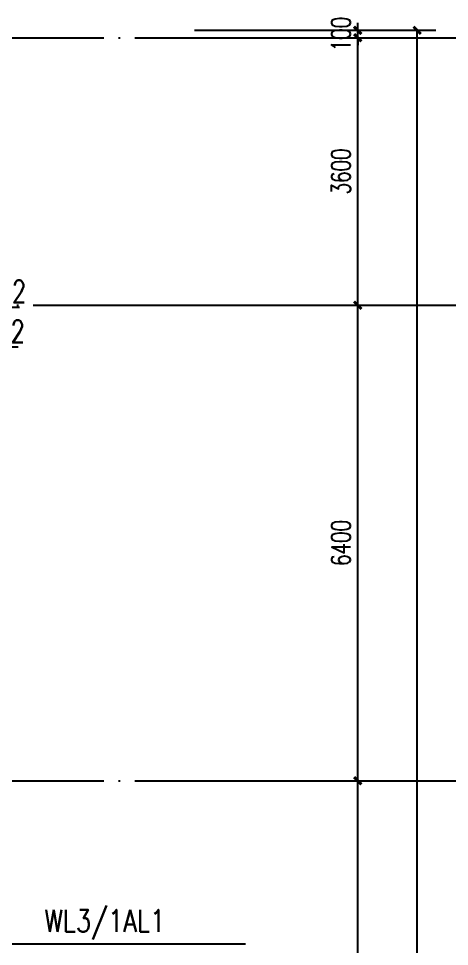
# Model space of a CAD drawing. Extents: x -621157 to 1764546, y -106808 to 741893.
# Drawn here: x 267733 to 273534, y 27769 to 40258 of the extents above; entities that cross this region are included whole.
import ezdxf
from ezdxf import colors
from ezdxf.entities.mleader import LeaderData, LeaderLine
from ezdxf.math import Vec2, Vec3

# ---------------------------------------------------------------- set-up
doc = ezdxf.new("R2010")
doc.units = 0
doc.header["$LTSCALE"] = 1000
doc.header["$MEASUREMENT"] = 0
doc.linetypes.add('XREF-A-101-平面图_t3$0$DOTE', pattern=[2.42, 2, -0.2, 0.02, -0.2])
for name, color, linetype in [('0-底图', 7, 'Continuous'), ('SIG_TEXT', 2, 'Continuous'), ('WIRE-照明', 4, 'Continuous'), ('XREF-A-101-平面图_t3$0$A-DOTE', 8, 'Continuous'), ('XREF-A-101-平面图_t3$0$AXIS', 8, 'Continuous'), ('照明回路线', 1, 'Continuous')]:
    doc.layers.add(name, color=color, linetype=linetype)
doc.styles.add('DIM_FONT', font='ROMANS', dxfattribs={"width": 0.8, "bigfont": 'HZDXC'})
doc.styles.add('E-FST', font='txt.shx', dxfattribs={"width": 0.75, "height": 250, "bigfont": '@@gbcbig.shx'})
doc.styles.add('XREF-A-101-平面图_t3$0$A-DIM_T3', font='SIMPLEX', dxfattribs={"width": 0.705882, "bigfont": 'GBCBIG'})
doc.dimstyles.new('XREF-A-101-平面图_t3$0$A-DIM-100', dxfattribs={"dimscale": 100, "dimtxt": 2.55, "dimasz": 1, "dimexe": 2.5, "dimexo": 3, "dimgap": 1, "dimtad": 1, "dimdec": 0, "dimzin": 0, "dimdsep": 46, "dimtxsty": 'XREF-A-101-平面图_t3$0$A-DIM_T3', "dimblk": 'XREF-A-101-平面图_t3$0$_ArchTick', "dimcen": 0.09, "dimclrt": 7, "dimazin": 2, "dimtfac": 1, "dimtdec": 0, "dimtix": 1, "dimtmove": 2, "dimatfit": 3, "dimfxl": 0, "dimtolj": 1, "dimtzin": 0, "dimarcsym": 0})

# ---------------------------------------------------------------- blocks, each defined once
blk = doc.blocks.new('XREF-A-101-平面图_t3$0$_ArchTick')
at = {"color": 0, "linetype": 'ByBlock', "const_width": 0.4}
blk.add_lwpolyline([(-0.5, -0.5), (0.5, 0.5)], dxfattribs=at)
blk = doc.blocks.new('*D25391')
at = {"layer": 'Defpoints', "color": 0}
for p in [(69800, 40100), (73100, 40100), (69800, -300)]:
    blk.add_point(p, dxfattribs=at)
at = {"layer": 'XREF-A-101-平面图_t3$0$AXIS', "color": 0, "lineweight": -2}
for p, q in [((70100, 40100), (73350, 40100)), ((73100, -300), (73100, 40100)), ((70100, -300), (73350, -300))]:
    blk.add_line(p, q, dxfattribs=at)
at = {"layer": 'XREF-A-101-平面图_t3$0$AXIS', "color": 0, "linetype": 'ByBlock', "lineweight": -2, "xscale": 100, "yscale": 100, "zscale": 100}
for p, rotation in [((73100, 40100), 90), ((73100, -300), 270)]:
    blk.add_blockref('XREF-A-101-平面图_t3$0$_ArchTick', p, dxfattribs=dict(at, rotation=rotation))
at = {"layer": 'XREF-A-101-平面图_t3$0$AXIS', "color": 7, "insert": (72873, 19900), "char_height": 255, "attachment_point": 5, "rotation": 90, "style": 'XREF-A-101-平面图_t3$0$A-DIM_T3'}
blk.add_mtext('\\A1;40400', dxfattribs=at)
blk = doc.blocks.new('*D25396')
at = {"layer": 'Defpoints', "color": 0}
for p in [(69800, 30000), (72300, 30000), (69800, 20000)]:
    blk.add_point(p, dxfattribs=at)
at = {"layer": 'XREF-A-101-平面图_t3$0$AXIS', "color": 0, "lineweight": -2}
for p, q in [((70100, 30000), (72550, 30000)), ((72300, 20000), (72300, 30000)), ((70100, 20000), (72550, 20000))]:
    blk.add_line(p, q, dxfattribs=at)
at = {"layer": 'XREF-A-101-平面图_t3$0$AXIS', "color": 0, "linetype": 'ByBlock', "lineweight": -2, "xscale": 100, "yscale": 100, "zscale": 100}
for p, rotation in [((72300, 30000), 90), ((72300, 20000), 270)]:
    blk.add_blockref('XREF-A-101-平面图_t3$0$_ArchTick', p, dxfattribs=dict(at, rotation=rotation))
at = {"layer": 'XREF-A-101-平面图_t3$0$AXIS', "color": 7, "insert": (72073, 25000), "char_height": 255, "attachment_point": 5, "rotation": 90, "style": 'XREF-A-101-平面图_t3$0$A-DIM_T3'}
blk.add_mtext('\\A1;10000', dxfattribs=at)
blk = doc.blocks.new('*D25397')
at = {"layer": 'Defpoints', "color": 0}
for p in [(69800, 36400), (72300, 36400), (69800, 30000)]:
    blk.add_point(p, dxfattribs=at)
at = {"layer": 'XREF-A-101-平面图_t3$0$AXIS', "color": 0, "lineweight": -2}
for p, q in [((70100, 36400), (72550, 36400)), ((72300, 30000), (72300, 36400)), ((70100, 30000), (72550, 30000))]:
    blk.add_line(p, q, dxfattribs=at)
at = {"layer": 'XREF-A-101-平面图_t3$0$AXIS', "color": 0, "linetype": 'ByBlock', "lineweight": -2, "xscale": 100, "yscale": 100, "zscale": 100}
for p, rotation in [((72300, 36400), 90), ((72300, 30000), 270)]:
    blk.add_blockref('XREF-A-101-平面图_t3$0$_ArchTick', p, dxfattribs=dict(at, rotation=rotation))
at = {"layer": 'XREF-A-101-平面图_t3$0$AXIS', "color": 7, "insert": (72073, 33200), "char_height": 255, "attachment_point": 5, "rotation": 90, "style": 'XREF-A-101-平面图_t3$0$A-DIM_T3'}
blk.add_mtext('\\A1;6400', dxfattribs=at)
blk = doc.blocks.new('*D25398')
at = {"layer": 'Defpoints', "color": 0}
for p in [(69800, 40000), (72300, 40000), (69800, 36400)]:
    blk.add_point(p, dxfattribs=at)
at = {"layer": 'XREF-A-101-平面图_t3$0$AXIS', "color": 0, "lineweight": -2}
for p, q in [((70100, 40000), (72550, 40000)), ((72300, 36400), (72300, 40000)), ((70100, 36400), (72550, 36400))]:
    blk.add_line(p, q, dxfattribs=at)
at = {"layer": 'XREF-A-101-平面图_t3$0$AXIS', "color": 0, "linetype": 'ByBlock', "lineweight": -2, "xscale": 100, "yscale": 100, "zscale": 100}
for p, rotation in [((72300, 40000), 90), ((72300, 36400), 270)]:
    blk.add_blockref('XREF-A-101-平面图_t3$0$_ArchTick', p, dxfattribs=dict(at, rotation=rotation))
at = {"layer": 'XREF-A-101-平面图_t3$0$AXIS', "color": 7, "insert": (72073, 38200), "char_height": 255, "attachment_point": 5, "rotation": 90, "style": 'XREF-A-101-平面图_t3$0$A-DIM_T3'}
blk.add_mtext('\\A1;3600', dxfattribs=at)
blk = doc.blocks.new('*D25399')
at = {"layer": 'Defpoints', "color": 0}
for p in [(69800, 40100), (72300, 40100), (69800, 40000)]:
    blk.add_point(p, dxfattribs=at)
at = {"layer": 'XREF-A-101-平面图_t3$0$AXIS', "color": 0, "lineweight": -2}
for p, q in [((70100, 40100), (72550, 40100)), ((72300, 40100), (72300, 40200)), ((72300, 40000), (72300, 40100)), ((70100, 40000), (72550, 40000)), ((72300, 40000), (72300, 39900))]:
    blk.add_line(p, q, dxfattribs=at)
at = {"layer": 'XREF-A-101-平面图_t3$0$AXIS', "color": 0, "linetype": 'ByBlock', "lineweight": -2, "xscale": 100, "yscale": 100, "zscale": 100}
for p, rotation in [((72300, 40100), 270), ((72300, 40000), 90)]:
    blk.add_blockref('XREF-A-101-平面图_t3$0$_ArchTick', p, dxfattribs=dict(at, rotation=rotation))
at = {"layer": 'XREF-A-101-平面图_t3$0$AXIS', "color": 7, "insert": (72073, 40050), "char_height": 255, "attachment_point": 5, "rotation": 90, "style": 'XREF-A-101-平面图_t3$0$A-DIM_T3'}
blk.add_mtext('\\A1;100', dxfattribs=at)
blk = doc.blocks.new('_Oblique')
at = {"color": 0, "linetype": 'ByBlock', "lineweight": -2}
blk.add_line((-0.5, -0.5), (0.5, 0.5), dxfattribs=at)
blk = doc.blocks.new('XREF-A-101-平面图_t3$0$轴网')
at = {"layer": 'XREF-A-101-平面图_t3$0$A-DOTE', "linetype": 'XREF-A-101-平面图_t3$0$DOTE'}
for p, q in [((-3300, 40000), (69800, 40000)), ((55830.8, 36400), (69800, 36400)), ((-3300, 30000), (69800, 30000))]:
    blk.add_line(p, q, dxfattribs=at)
at = {"layer": 'XREF-A-101-平面图_t3$0$AXIS'}
for p, q in [((69800, 40000), (73800, 40000)), ((69800, 36400), (73800, 36400)), ((69800, 30000), (73800, 30000))]:
    blk.add_line(p, q, dxfattribs=at)
for p1, p2, distance, picture, middle in [((69800, 40000), (69800, 40100), -2500, '*D25399', (72072.5, 40050)), ((69800, -300), (69800, 40100), -3300, '*D25391', (72872.5, 19900)), ((69800, 36400), (69800, 40000), -2500, '*D25398', (72072.5, 38200)), ((69800, 30000), (69800, 36400), -2500, '*D25397', (72072.5, 33200)), ((69800, 20000), (69800, 30000), -2500, '*D25396', (72072.5, 25000))]:
    dim = blk.add_aligned_dim(p1=p1, p2=p2, distance=distance, dimstyle='XREF-A-101-平面图_t3$0$A-DIM-100', dxfattribs=at)
    dim.commit()
    dim.dimension.update_dxf_attribs({"geometry": picture, "text_midpoint": middle})
blk = doc.blocks.new('XREF-A-101-平面图_t3')
at = {"layer": 'XREF-A-101-平面图_t3$0$A-DOTE'}
blk.add_blockref('XREF-A-101-平面图_t3$0$轴网', (200000, 0), dxfattribs=at)
blk = doc.blocks.new('G$C29990FA8')
at = {"layer": '照明回路线', "color": 4}
ml = blk.add_multileader_mtext('Standard', dxfattribs=at)
ml.set_content('{\\Ftxt,whgtxt|c134;\\C1;WL6/1AL2}', color=1, style='E-FST')
ml.set_leader_properties(color=256)
ml.set_arrow_properties(name='OBLIQUE')
ml.build(insert=Vec2(0, 0))
ml.multileader.update_dxf_attribs({"text_left_attachment_type": 6, "text_right_attachment_type": 7, "dogleg_length": 289, "arrow_head_size": 100})
ctx = ml.context
ctx.base_point, ctx.char_height, ctx.arrow_head_size, ctx.landing_gap_size, ctx.plane_origin = Vec3(66293, -3625), 300, 100, 20, Vec3(67120, -3207)
ctx.left_attachment, ctx.right_attachment = 6, 7
notes = []
notes.append((ctx, [(1, (1, 1, 0), (66004, -3625), (1, 0), 289, [(0, [(64716, -4387)], 0, [])])]))
ctx.mtext.insert, ctx.mtext.flow_direction = Vec3(66313, -3265), 5
ml = blk.add_multileader_mtext('Standard', dxfattribs=at)
ml.set_content('{\\Ftxt,whgtxt|c134;\\C1;WL7/1AL2}', color=1, style='E-FST')
ml.set_leader_properties(color=256)
ml.set_arrow_properties(name='OBLIQUE')
ml.build(insert=Vec2(0, 0))
ml.multileader.update_dxf_attribs({"text_left_attachment_type": 6, "text_right_attachment_type": 7, "dogleg_length": 289, "arrow_head_size": 100})
ctx = ml.context
ctx.base_point, ctx.char_height, ctx.arrow_head_size, ctx.landing_gap_size, ctx.plane_origin = Vec3(66275, -4162, 0), 300, 100, 20, Vec3(68198, -3421, 0)
ctx.left_attachment, ctx.right_attachment = 6, 7
notes.append((ctx, [(1, (1, 1, 0), (65986, -4162, 0), (1, 0), 289, [(0, [(65860, -4387, 0)], 0, [])])]))
ctx.mtext.insert, ctx.mtext.flow_direction = Vec3(66295, -3802, 0), 5
for ctx, leaders in notes:
    for number, flags, end, landing, length, lines in leaders:
        leader = LeaderData()
        leader.index, (leader.has_last_leader_line, leader.has_dogleg_vector, leader.attachment_direction) = number, flags
        leader.last_leader_point, leader.dogleg_vector, leader.dogleg_length = Vec3(end), Vec3(landing), length
        for number, points, colour, breaks in lines:
            line = LeaderLine()
            line.index, line.vertices, line.color, line.breaks = number, Vec3.list(points), colors.encode_raw_color(colour), breaks
            leader.lines.append(line)
        ctx.leaders.append(leader)

msp = doc.modelspace()

# ---------------------------------------------------------------- block references
at = {"layer": '0-底图'}
msp.add_blockref('XREF-A-101-平面图_t3', (0, 0), dxfattribs=at)

# ---------------------------------------------------------------- next in the draw order: linework, layer by layer
at = {"layer": 'SIG_TEXT'}
msp.add_lwpolyline([(258518, 27803), (270791, 27803)], dxfattribs=at)

# ---------------------------------------------------------------- next in the draw order: block references
at = {"layer": 'WIRE-照明'}
msp.add_blockref('G$C29990FA8', (200000, 40000), dxfattribs=at)

# ---------------------------------------------------------------- next in the draw order: texts
at = {"layer": 'SIG_TEXT', "color": 2, "style": 'DIM_FONT', "width": 0.8}
msp.add_text('WL3/1AL1', height=300, dxfattribs=at).set_placement((268084, 27964))

doc.saveas('drawing.dxf')
